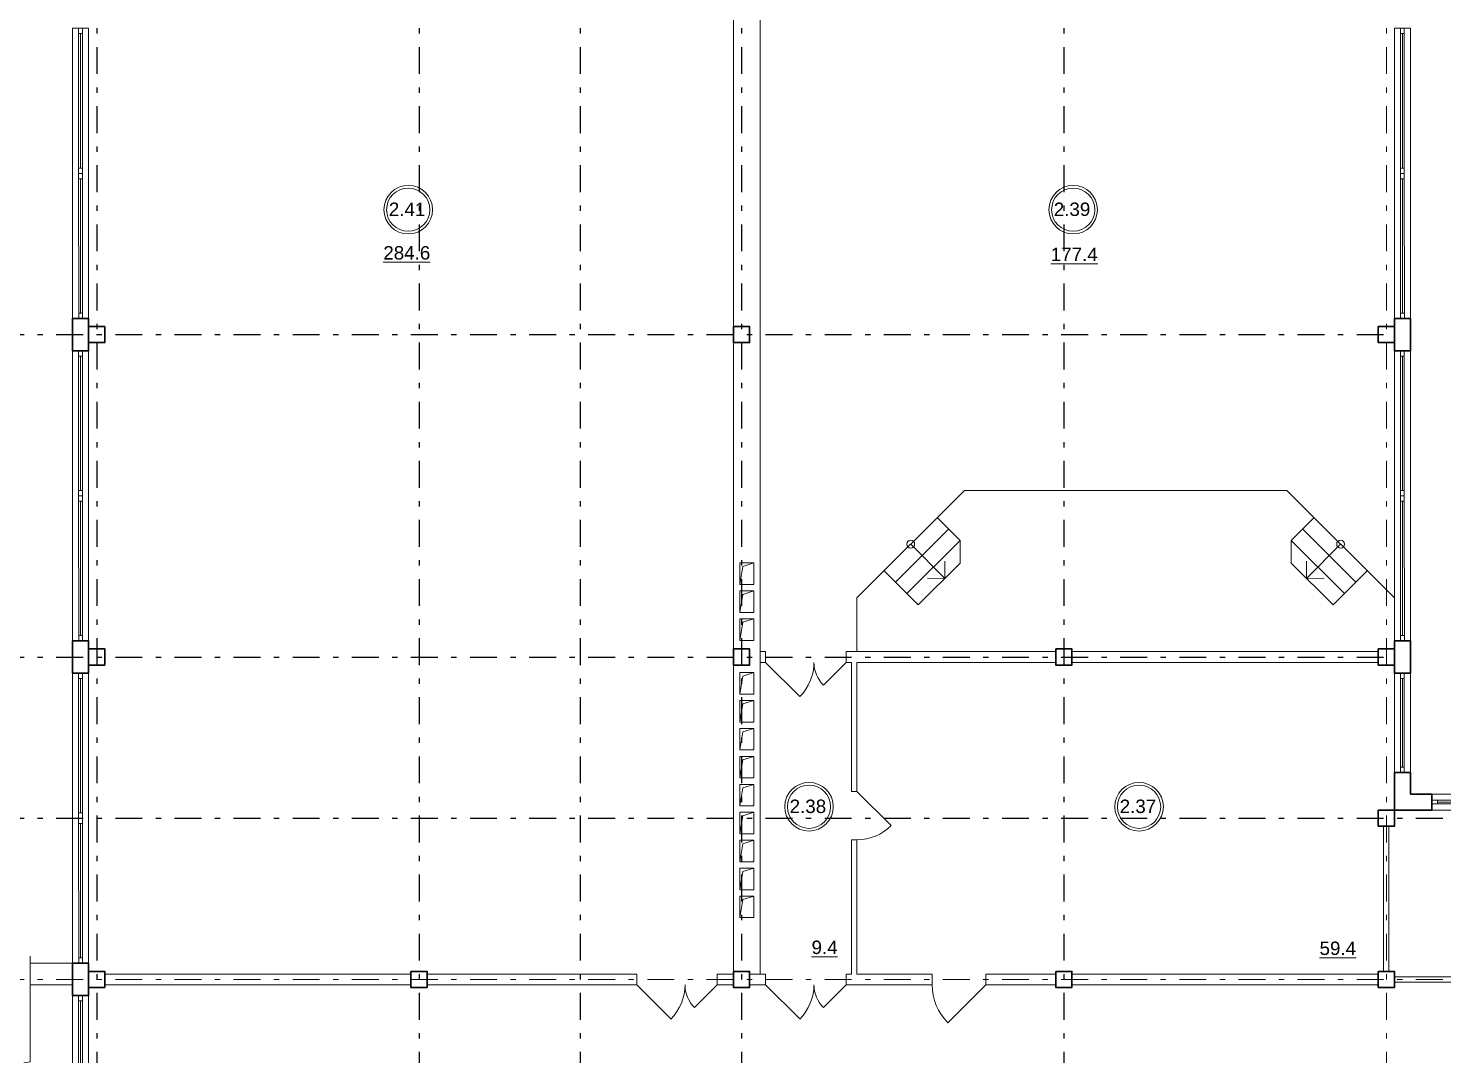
# Model space of a CAD drawing. Header units: metres. Extents: x -306 to 273, y -329 to 512.
# Drawn here: x 93.71 to 120.03, y 310.61 to 329.71 of the extents above; entities that cross this region are included whole.
import ezdxf
from ezdxf.enums import TextEntityAlignment as Align

# ---------------------------------------------------------------- set-up
doc = ezdxf.new("R2010")
doc.units = ezdxf.units.M
doc.header["$MEASUREMENT"] = 0
doc.linetypes.add('( Dashdot )', pattern=[1.001, 0.5, -0.25, 0.001, -0.25])
doc.styles.add('Style-Arial', font='arial.ttf')

# ---------------------------------------------------------------- blocks, each defined once
blk = doc.blocks.new('*U1657')
at = {"color": 7, "linetype": 'Continuous', "lineweight": 0}
blk.add_line((1.25, 0.001), (-1.25, -0.001), dxfattribs=at)
at = {"color": 7, "linetype": 'Continuous', "lineweight": 13, "flags": 128}
for points in [[(-1.35, 0.034), (-1.25, 0.034), (-1.25, -0.036), (-1.35, -0.036), (-1.35, 0.034)], [(1.25, 0.036), (1.35, 0.036), (1.35, -0.034), (1.25, -0.034), (1.25, 0.036)]]:
    blk.add_lwpolyline(points, close=True, dxfattribs=at)
at = {"color": 7, "linetype": 'Continuous', "lineweight": 0, "flags": 128}
blk.add_lwpolyline([(-1.25, 0.034), (1.25, 0.036), (1.25, -0.034), (-1.25, -0.036), (-1.25, 0.034)], close=True, dxfattribs=at)
blk = doc.blocks.new('*U1656')
at = {"color": 7, "linetype": 'Continuous', "lineweight": 0}
blk.add_line((1.25, 0), (-1.25, 0), dxfattribs=at)
at = {"color": 7, "linetype": 'Continuous', "lineweight": 13, "flags": 128}
for points in [[(-1.35, 0.035), (-1.25, 0.035), (-1.25, -0.035), (-1.35, -0.035), (-1.35, 0.035)], [(1.25, 0.035), (1.35, 0.035), (1.35, -0.035), (1.25, -0.035), (1.25, 0.035)]]:
    blk.add_lwpolyline(points, close=True, dxfattribs=at)
at = {"color": 7, "linetype": 'Continuous', "lineweight": 0, "flags": 128}
blk.add_lwpolyline([(-1.25, 0.035), (1.25, 0.035), (1.25, -0.035), (-1.25, -0.035), (-1.25, 0.035)], close=True, dxfattribs=at)
blk = doc.blocks.new('*U1660')
at = {"color": 7, "linetype": 'Continuous', "lineweight": 13}
for p, q in [((-0.13, 0.2), (0.13, 0.2)), ((-0.13, 0.2), (-0.13, -0.2)), ((0.13, 0.2), (0.13, -0.2)), ((-0.13, -0.2), (0.13, -0.2))]:
    blk.add_line(p, q, dxfattribs=at)
at = {"color": 7, "linetype": 'Continuous', "lineweight": 13, "flags": 128}
blk.add_lwpolyline([(0.13, 0.2), (-0.076, 0.136), (-0.13, -0.2)], dxfattribs=at)
blk = doc.blocks.new('*U1671')
at = {"color": 7, "linetype": 'Continuous', "lineweight": 0}
for p, q in [((-0.05, 0), (-2.325, 0)), ((2.325, 0), (0.05, 0))]:
    blk.add_line(p, q, dxfattribs=at)
at = {"color": 7, "linetype": 'Continuous', "lineweight": 0, "flags": 128}
for points in [[(-2.425, 0.15), (2.425, 0.15), (2.425, -0.15), (-2.425, -0.15), (-2.425, 0.15)], [(-2.325, 0.035), (2.325, 0.035), (2.325, -0.035), (-2.325, -0.035), (-2.325, 0.035)]]:
    blk.add_lwpolyline(points, close=True, dxfattribs=at)
at = {"color": 7, "linetype": 'Continuous', "lineweight": 13, "flags": 128}
for points in [[(-2.425, 0.035), (-2.325, 0.035), (-2.325, -0.035), (-2.425, -0.035), (-2.425, 0.035)], [(-0.05, 0.035), (0.05, 0.035), (0.05, -0.035), (-0.05, -0.035), (-0.05, 0.035)], [(2.325, 0.035), (2.425, 0.035), (2.425, -0.035), (2.325, -0.035), (2.325, 0.035)]]:
    blk.add_lwpolyline(points, close=True, dxfattribs=at)
blk = doc.blocks.new('*U1675')
at = {"color": 7, "linetype": 'Continuous', "lineweight": 13}
for radius in [0.452, 0.402]:
    blk.add_circle((0, 0), radius, dxfattribs=at)
at = {"color": 7, "linetype": 'Continuous', "lineweight": 13, "style": 'Style-Arial'}
blk.add_text('2.37', height=0.25, dxfattribs=at).set_placement((-0.361, 0.133), align=Align.TOP_LEFT)
blk = doc.blocks.new('*U1676')
at = {"color": 7, "linetype": 'Continuous', "lineweight": 13}
for radius in [0.452, 0.402]:
    blk.add_circle((0, 0), radius, dxfattribs=at)
at = {"color": 7, "linetype": 'Continuous', "lineweight": 13, "style": 'Style-Arial'}
blk.add_text('2.38', height=0.25, dxfattribs=at).set_placement((-0.361, 0.133), align=Align.TOP_LEFT)
blk = doc.blocks.new('*U1677')
at = {"color": 7, "linetype": 'Continuous', "lineweight": 13}
for radius in [0.452, 0.402]:
    blk.add_circle((0, 0), radius, dxfattribs=at)
at = {"color": 7, "linetype": 'Continuous', "lineweight": 13, "style": 'Style-Arial'}
blk.add_text('2.39', height=0.25, dxfattribs=at).set_placement((-0.361, 0.133), align=Align.TOP_LEFT)
blk = doc.blocks.new('*U1679')
at = {"color": 7, "linetype": 'Continuous', "lineweight": 13}
for radius in [0.452, 0.402]:
    blk.add_circle((0, 0), radius, dxfattribs=at)
at = {"color": 7, "linetype": 'Continuous', "lineweight": 13, "style": 'Style-Arial'}
blk.add_text('2.41', height=0.25, dxfattribs=at).set_placement((-0.361, 0.133), align=Align.TOP_LEFT)
blk = doc.blocks.new('*U1658')
at = {"color": 7, "linetype": 'Continuous', "lineweight": 0}
blk.add_line((-1.1, 0), (1.1, 0), dxfattribs=at)
at = {"color": 7, "linetype": 'Continuous', "lineweight": 13, "flags": 128}
for points in [[(-1.1, -0.035), (-1.2, -0.035), (-1.2, 0.035), (-1.1, 0.035), (-1.1, -0.035)], [(1.2, -0.035), (1.1, -0.035), (1.1, 0.035), (1.2, 0.035), (1.2, -0.035)]]:
    blk.add_lwpolyline(points, close=True, dxfattribs=at)
at = {"color": 7, "linetype": 'Continuous', "lineweight": 0, "flags": 128}
blk.add_lwpolyline([(-1.1, 0.035), (1.1, 0.035), (1.1, -0.035), (-1.1, -0.035), (-1.1, 0.035)], close=True, dxfattribs=at)
blk = doc.blocks.new('*U1890')
at = {"color": 7, "linetype": 'Continuous', "lineweight": 13}
for p, q in [((0.318, 0.75), (-0.318, 0.114)), ((0.318, -0.75), (-0.106, -0.326))]:
    blk.add_line(p, q, dxfattribs=at)
at = {"color": 7, "linetype": 'Continuous', "lineweight": 0}
for centre, radius, start, end in [((0.318, 0.75), 0.9, 225, 270), ((0.318, -0.75), 0.6, 90, 135)]:
    blk.add_arc(centre, radius, start, end, dxfattribs=at)
blk = doc.blocks.new('*U1889')
at = {"color": 7, "linetype": 'Continuous', "lineweight": 13}
blk.add_line((-0.45, 0.318), (0.186, -0.318), dxfattribs=at)
at = {"color": 7, "linetype": 'Continuous', "lineweight": 0}
blk.add_arc((-0.45, 0.318), 0.9, 315, 360, dxfattribs=at)
blk = doc.blocks.new('*U1888')
at = {"color": 7, "lineweight": 13}
blk.add_line((-0.5, 0.354), (0.207, -0.354), dxfattribs=at)
at = {"color": 7, "lineweight": 0}
blk.add_arc((-0.5, 0.354), 1, 315, 360, dxfattribs=at)
blk = doc.blocks.new('*U1659')
at = {"color": 7, "linetype": 'Continuous', "lineweight": 0}
for p in [(-0.227, 0.114), (0.227, 0.114)]:
    blk.add_line(p, (0, -0.114), dxfattribs=at)

msp = doc.modelspace()

# ---------------------------------------------------------------- linework, layer by layer
at = {"color": 1, "linetype": '( Dashdot )'}
for p, q in [((94.97987428, 346.95949373), (94.97987428, 298.43607877)), ((100.97987428, 346.95949373), (100.97987428, 298.43607877)), ((103.97987428, 346.95949373), (103.97987428, 298.43607877)), ((106.97987428, 346.95949373), (106.97987428, 298.43607877)), ((112.97987428, 346.95949373), (112.97987428, 298.43607877)), ((92.02828637, 324.00949373), (118.97987428, 324.00949373)), ((92.02828637, 318.00949373), (118.97987428, 318.00949373)), ((92.02828637, 315.00949373), (163.92828637, 315.00949373))]:
    msp.add_line(p, q, dxfattribs=at)
at = {"color": 1, "linetype": '( Dashdot )', "lineweight": 0}
for p, q in [((118.97987428, 346.95949373), (118.97987428, 298.43607877)), ((92.02828637, 312.00949373), (163.92828637, 312.00949373))]:
    msp.add_line(p, q, dxfattribs=at)
at = {"color": 7, "linetype": 'Continuous', "lineweight": 13}
for p, q in [((106.82828637, 335.95949373), (106.82828637, 311.85949373)), ((107.32828637, 335.95949373), (107.32828637, 312.10949373)), ((108.92828637, 318.10949373), (112.82828637, 318.10949373)), ((108.92828637, 318.10949373), (108.92828637, 317.90949373)), ((113.12828637, 318.10949373), (118.82828637, 318.10949373)), ((108.92828637, 317.90949373), (109.02828637, 317.90949373)), ((109.02828637, 317.90949373), (109.02828637, 315.50949373)), ((109.12828637, 317.90949373), (112.82828637, 317.90949373)), ((109.12828637, 317.90949373), (109.12828637, 315.50949373)), ((113.12828637, 317.90949373), (118.82828637, 317.90949373)), ((109.02828637, 315.50949373), (109.12828637, 315.50949373)), ((119.82828637, 315.15949373), (120.32828637, 315.15949373)), ((109.02828637, 314.60949373), (109.12828637, 314.60949373)), ((109.02828637, 314.60949373), (109.02828637, 312.10949373)), ((109.12828637, 314.60949373), (109.12828637, 312.10949373)), ((94.52828637, 312.30949373), (93.74232129, 312.30949373)), ((95.12828637, 312.10949373), (100.82828637, 312.10949373)), ((101.12828637, 312.10949373), (105.02828637, 312.10949373)), ((105.02828637, 312.10949373), (105.02828637, 311.90949373)), ((106.52828637, 312.10949373), (106.52828637, 311.90949373)), ((106.52828637, 312.10949373), (106.82828637, 312.10949373)), ((107.12828637, 312.10949373), (107.42828637, 312.10949373)), ((107.42828637, 312.10949373), (107.42828637, 311.90949373)), ((108.92828637, 312.10949373), (108.92828637, 311.90949373)), ((108.92828637, 312.10949373), (109.02828637, 312.10949373)), ((109.12828637, 312.10949373), (110.52828637, 312.10949373)), ((110.52828637, 312.10949373), (110.52828637, 311.90949373)), ((111.52828637, 312.10949373), (111.52828637, 311.90949373)), ((111.52828637, 312.10949373), (112.82828637, 312.10949373)), ((113.12828637, 312.10949373), (118.82828637, 312.10949373)), ((94.52828637, 311.90949373), (93.74232129, 311.90949373)), ((95.12828637, 311.90949373), (100.82828637, 311.90949373)), ((101.12828637, 311.90949373), (105.02828637, 311.90949373)), ((106.52828637, 311.90949373), (106.82828637, 311.90949373)), ((107.12828637, 311.90949373), (107.42828637, 311.90949373)), ((108.92828637, 311.90949373), (110.52828637, 311.90949373)), ((111.52828637, 311.90949373), (112.82828637, 311.90949373)), ((113.12828637, 311.90949373), (118.82828637, 311.90949373))]:
    msp.add_line(p, q, dxfattribs=at)
at = {"color": 7, "linetype": 'Continuous', "lineweight": 0}
for p, q in [((109.12828637, 319.10949373), (111.12828637, 321.10949373)), ((111.12828637, 321.10949373), (117.12828637, 321.10949373)), ((119.12828637, 319.10949373), (117.12828637, 321.10949373)), ((110.62326111, 320.60446848), (111.04752518, 320.18020441)), ((117.63331162, 320.60446848), (117.20904755, 320.18020441)), ((109.84544365, 319.40238695), (110.83539315, 320.39233644)), ((118.41112908, 319.40238695), (117.42117958, 320.39233644)), ((110.05757569, 319.19025491), (111.04752518, 320.18020441)), ((110.12828637, 320.10949373), (110.76468247, 319.47309763)), ((111.04752518, 320.18020441), (111.04752518, 319.75594034)), ((118.19899704, 319.19025491), (117.20904755, 320.18020441)), ((117.20904755, 320.18020441), (117.20904755, 319.75594034)), ((118.12828637, 320.10949373), (117.49189026, 319.47309763)), ((109.63331162, 319.61451898), (110.26970772, 318.97812288)), ((110.26970772, 318.97812288), (111.04752518, 319.75594034)), ((117.98686501, 318.97812288), (117.20904755, 319.75594034)), ((118.62326111, 319.61451898), (117.98686501, 318.97812288)), ((109.12828637, 319.10949373), (109.12828637, 318.10949373)), ((119.12828637, 319.10949373), (119.12828637, 318.15949373)), ((119.27828637, 315.95949373), (119.27828637, 317.60949373))]:
    msp.add_line(p, q, dxfattribs=at)
at = {"color": 7, "linetype": 'Continuous', "lineweight": 30}
for p in [(119.42828637, 315.45949373), (119.82828637, 315.15949373)]:
    msp.add_line(p, (119.82828637, 315.45949373), dxfattribs=at)
at = {"color": 7, "linetype": 'Continuous', "lineweight": 0, "flags": 128}
for points in [[(94.52828637, 324.30949373), (94.52828637, 329.70949373), (94.82828637, 329.70949373), (94.82828637, 324.30949373), (94.52828637, 324.30949373)], [(119.12828637, 324.30949373), (119.12828637, 329.70949373), (119.42828637, 329.70949373), (119.42828637, 324.30949373), (119.12828637, 324.30949373)], [(94.52828637, 318.30949373), (94.52828637, 323.70949373), (94.82828637, 323.70949373), (94.82828637, 318.30949373), (94.52828637, 318.30949373)], [(119.12828637, 318.30949373), (119.12828637, 323.70949373), (119.42828637, 323.70949373), (119.42828637, 318.30949373), (119.12828637, 318.30949373)], [(94.52828637, 312.30949373), (94.52828637, 317.70949373), (94.82828637, 317.70949373), (94.82828637, 312.30949373), (94.52828637, 312.30949373)], [(119.42828637, 317.70949373), (119.42828637, 315.85949373), (119.12828637, 315.85949373), (119.12828637, 317.70949373), (119.42828637, 317.70949373)], [(119.24328637, 317.60949373), (119.31328637, 317.60949373), (119.31328637, 315.95949373), (119.24328637, 315.95949373), (119.24328637, 317.60949373)], [(94.52828637, 311.70949373), (94.52828637, 309.30949373), (94.82828637, 309.30949373), (94.82828637, 311.70949373), (94.52828637, 311.70949373)]]:
    msp.add_lwpolyline(points, close=True, dxfattribs=at)
at = {"color": 7, "linetype": 'Continuous', "lineweight": 30, "flags": 128}
for points in [[(94.52828637, 323.70949373), (94.52828637, 324.30949373), (94.82828637, 324.30949373), (94.82828637, 323.70949373), (94.52828637, 323.70949373)], [(119.12828637, 323.70949373), (119.12828637, 324.30949373), (119.42828637, 324.30949373), (119.42828637, 323.70949373), (119.12828637, 323.70949373)], [(94.82828637, 324.15949373), (94.82828637, 323.85949373), (95.12828637, 323.85949373), (95.12828637, 324.15949373), (94.82828637, 324.15949373)], [(106.82828637, 324.15949373), (106.82828637, 323.85949373), (107.12828637, 323.85949373), (107.12828637, 324.15949373), (106.82828637, 324.15949373)], [(118.82828637, 324.15949373), (118.82828637, 323.85949373), (119.12828637, 323.85949373), (119.12828637, 324.15949373), (118.82828637, 324.15949373)], [(94.52828637, 317.70949373), (94.52828637, 318.30949373), (94.82828637, 318.30949373), (94.82828637, 317.70949373), (94.52828637, 317.70949373)], [(119.12828637, 317.70949373), (119.12828637, 318.30949373), (119.42828637, 318.30949373), (119.42828637, 317.70949373), (119.12828637, 317.70949373)], [(94.82828637, 318.15949373), (94.82828637, 317.85949373), (95.12828637, 317.85949373), (95.12828637, 318.15949373), (94.82828637, 318.15949373)], [(106.82828637, 318.15949373), (106.82828637, 317.85949373), (107.12828637, 317.85949373), (107.12828637, 318.15949373), (106.82828637, 318.15949373)], [(112.82828637, 318.15949373), (112.82828637, 317.85949373), (113.12828637, 317.85949373), (113.12828637, 318.15949373), (112.82828637, 318.15949373)], [(118.82828637, 318.15949373), (118.82828637, 317.85949373), (119.12828637, 317.85949373), (119.12828637, 318.15949373), (118.82828637, 318.15949373)], [(118.82828637, 315.15949373), (118.82828637, 314.85949373), (119.12828637, 314.85949373), (119.12828637, 315.15949373), (118.82828637, 315.15949373)], [(94.52828637, 311.70949373), (94.52828637, 312.30949373), (94.82828637, 312.30949373), (94.82828637, 311.70949373), (94.52828637, 311.70949373)], [(94.82828637, 312.15949373), (94.82828637, 311.85949373), (95.12828637, 311.85949373), (95.12828637, 312.15949373), (94.82828637, 312.15949373)], [(100.82828637, 312.15949373), (100.82828637, 311.85949373), (101.12828637, 311.85949373), (101.12828637, 312.15949373), (100.82828637, 312.15949373)], [(106.82828637, 312.15949373), (106.82828637, 311.85949373), (107.12828637, 311.85949373), (107.12828637, 312.15949373), (106.82828637, 312.15949373)], [(112.82828637, 312.15949373), (112.82828637, 311.85949373), (113.12828637, 311.85949373), (113.12828637, 312.15949373), (112.82828637, 312.15949373)], [(118.82828637, 312.15949373), (118.82828637, 311.85949373), (119.12828637, 311.85949373), (119.12828637, 312.15949373), (118.82828637, 312.15949373)]]:
    msp.add_lwpolyline(points, close=True, dxfattribs=at)
at = {"color": 7, "linetype": 'Continuous', "lineweight": 13, "flags": 128}
for points in [[(107.42828637, 318.10949373), (107.42828637, 317.90949373), (107.32828637, 317.90949373), (107.32828637, 318.10949373), (107.42828637, 318.10949373)], [(119.31328637, 317.70949373), (119.31328637, 317.60949373), (119.24328637, 317.60949373), (119.24328637, 317.70949373), (119.31328637, 317.70949373)], [(119.31328637, 315.95949373), (119.31328637, 315.85949373), (119.24328637, 315.85949373), (119.24328637, 315.95949373), (119.31328637, 315.95949373)], [(118.92828637, 314.85949373), (118.92828637, 312.15949373), (119.02828637, 312.15949373), (119.02828637, 314.85949373), (118.92828637, 314.85949373)]]:
    msp.add_lwpolyline(points, close=True, dxfattribs=at)
at = {"color": 7, "linetype": 'Continuous', "lineweight": 30, "flags": 128}
for points in [[(119.12828637, 315.85949373), (119.12828637, 315.15949373), (119.82828637, 315.15949373)], [(119.12828637, 315.85949373), (119.42828637, 315.85949373), (119.42828637, 315.45949373)]]:
    msp.add_lwpolyline(points, dxfattribs=at)
at = {"color": 7, "linetype": 'Continuous', "lineweight": 0, "flags": 128}
msp.add_lwpolyline([(93.74232129, 308.52576129), (93.74232129, 310.39582456), (93.86357482, 310.4175587), (93.62106776, 310.45575549), (93.74232129, 310.47748963), (93.74232129, 312.44311231)], dxfattribs=at)
at = {"color": 7, "linetype": 'Continuous', "lineweight": 13, "flags": 128}
msp.add_lwpolyline([(124.82828637, 312.05949373), (119.12828637, 312.05949373), (119.12828637, 311.95949373), (124.82828637, 311.95949373)], dxfattribs=at)
at = {"color": 7, "linetype": 'Continuous', "lineweight": 0}
for centre in [(110.12828637, 320.10949373), (118.12828637, 320.10949373)]:
    msp.add_circle(centre, 0.07327717, dxfattribs=at)

# ---------------------------------------------------------------- block references
at = {"color": 7, "linetype": 'Continuous', "lineweight": 13, "rotation": 90}
for name, p in [('*U1656', (94.67824541, 328.35944712)), ('*U1656', (119.27824541, 328.35944712)), ('*U1657', (94.67934541, 325.65944712)), ('*U1657', (119.27934541, 325.65944712)), ('*U1656', (94.67824541, 322.35944712)), ('*U1656', (119.27824541, 322.35944712)), ('*U1657', (94.67934541, 319.65944712)), ('*U1657', (119.27934541, 319.65944712)), ('*U1656', (94.67824541, 316.35944712)), ('*U1890', (108.17826376, 317.59129712)), ('*U1657', (94.67934541, 313.65944712)), ('*U1890', (105.77826376, 311.59129712)), ('*U1890', (108.17826376, 311.59129712))]:
    msp.add_blockref(name, p, dxfattribs=at)
at = {"color": 7, "linetype": 'Continuous', "lineweight": 13}
for name, p in [('*U1679', (100.77730429, 326.33359041)), ('*U1677', (113.15149387, 326.33359041)), ('*U1660', (107.07823976, 319.55953469)), ('*U1660', (107.07823976, 319.03953469)), ('*U1660', (107.07823976, 318.51953469)), ('*U1660', (107.07823976, 317.51953469)), ('*U1660', (107.07823976, 316.99953469)), ('*U1660', (107.07823976, 316.47953469)), ('*U1660', (107.07823976, 315.95953469)), ('*U1660', (107.07823976, 315.43953469)), ('*U1676', (108.23590682, 315.22298149)), ('*U1675', (114.37772492, 315.22298149)), ('*U1671', (122.25325, 315.30953469)), ('*U1660', (107.07823976, 314.91953469)), ('*U1660', (107.07823976, 314.39953469)), ('*U1660', (107.07823976, 313.87953469)), ('*U1660', (107.07823976, 313.35953469))]:
    msp.add_blockref(name, p, dxfattribs=at)
at = {"color": 7, "linetype": 'Continuous', "lineweight": 0, "rotation": 45.00000000000001}
msp.add_blockref('*U1659', (110.68436393, 319.55342096), dxfattribs=at)
at = {"color": 7, "linetype": 'Continuous', "lineweight": 0, "extrusion": (0, 0, -1), "rotation": 45.00000000000001}
msp.add_blockref('*U1659', (-117.5722088, 319.55342096), dxfattribs=at)
at = {"color": 7, "linetype": 'Continuous', "lineweight": 13, "extrusion": (0, 0, -1), "rotation": 270}
for name, p in [('*U1889', (-109.44646376, 315.05953009)), ('*U1658', (-94.67824541, 310.50954033))]:
    msp.add_blockref(name, p, dxfattribs=at)
at = {"color": 7, "lineweight": 13, "extrusion": (0, 0, -1)}
msp.add_blockref('*U1888', (-111.02833297, 311.55596633), dxfattribs=at)

# ---------------------------------------------------------------- texts
at = {"color": 7, "linetype": 'Continuous', "lineweight": 13, "style": 'Style-Arial'}
for s, p in [('%%u284.6%%U', (100.31369994, 325.65571963)), ('%%u177.4%%U', (112.73461802, 325.62771024)), ('%%u9.4%%U', (108.28282019, 312.73165105)), ('%%u59.4%%U', (117.73634839, 312.71418035))]:
    msp.add_text(s, height=0.25, dxfattribs=at).set_placement(p, align=Align.TOP_LEFT)

doc.saveas('drawing.dxf')
